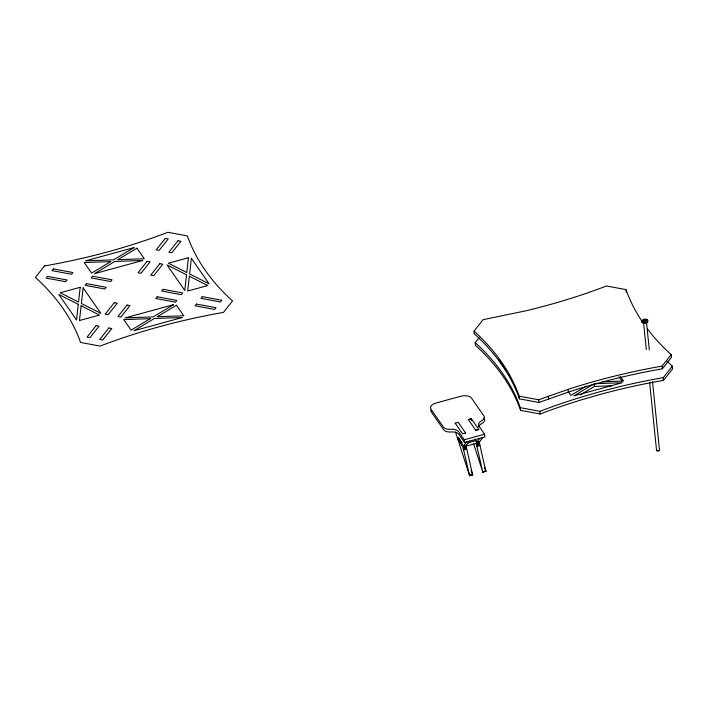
<?xml version="1.0" encoding="UTF-8"?>
<svg xmlns="http://www.w3.org/2000/svg" width="708" height="708" viewBox="0 0 708 708"><rect width="100%" height="100%" fill="white"/><g stroke="black" fill="none" stroke-linecap="round" stroke-linejoin="round"><path stroke-width="1.06" d="M643.953 319.494A4.664 1.133 74.7 0 1 644.13 319.635L643.758 320.104A4.664 3.726 -34.8 0 0 643.253 320.379L643.492 320.715A4.664 3.726 -34.8 0 1 643.997 320.45L644.793 320.591L644.784 321.282L644.776 320.459L644.448 321.521L643.953 319.494A4.62 4.452 -80.9 0 1 644.599 319.317A4.664 1.133 74.7 0 1 644.776 319.458L645.572 319.609A4.664 3.726 -34.8 0 1 646.112 319.6A4.62 2.186 -79 0 1 646.342 319.936A4.664 3.726 -34.8 0 0 645.811 319.954L645.43 321.113M469.616 441.04L466.395 445.252L466.245 446.863L472.643 474.891L471.121 470.377M645.873 321.246L645.723 320.636L645.537 321.043M472.696 474.864L469.599 475.714L463.386 448.969L463.28 446.235L466.572 441.872M473.617 443.898L482.829 472.209L476.395 444.19L476.555 442.571L479.776 438.358M484.653 467.9L485.865 471.378L479.413 442.987L479.59 441.739L482.812 437.526M642.147 322.529L642.147 320.343L643.837 319.361L646.13 319.255L647.687 320.078L647.687 322.273L645.997 323.246L643.696 323.361L642.147 322.529L642.245 321.255M645.572 319.609L645.333 321.388L646.112 319.6M644.793 320.591A4.664 1.133 74.7 0 1 644.997 320.998A4.62 2.053 -22.4 0 1 645.643 320.821L645.811 319.954M658.759 450.801L659.449 449.837L652.537 381.762M659.449 449.837L659.192 450.695L656.573 450.624L649.652 382.55M647.448 328.919A404.295 221.967 -5.8 0 0 671.166 354.655L671.441 357.363L662.378 368.788A404.295 221.967 -5.8 0 0 568.329 392.09L538.965 402.48L519.451 398.852A404.295 221.967 -5.8 0 0 474.307 333.804L474.033 331.105L483.095 319.671L525.796 310.839A404.295 221.967 -5.8 0 0 606.508 285.979L626.022 289.607A404.295 221.967 -5.8 0 0 643.528 323.521M667.042 361.23A404.295 221.967 -5.8 0 0 672.326 366.195L672.6 368.895L663.538 380.329A404.295 221.967 -5.8 0 0 540.124 414.021L520.61 410.392A404.295 221.967 -5.8 0 0 475.466 345.336L475.192 342.637L479.077 337.743M474.033 331.105A404.295 221.967 -5.8 0 1 519.176 396.153L538.691 399.781L568.055 389.382A404.295 221.967 -5.8 0 1 662.104 366.089L671.166 354.655M475.192 342.637A404.295 221.967 -5.8 0 1 520.336 407.684L539.85 411.321A404.295 221.967 -5.8 0 1 663.263 377.63L672.326 366.195M469.599 475.714L455.412 431.889M586.392 386.09L570.878 395.4L568.444 391.887M593.207 384.302L573.816 395.949L622.208 382.736L594.127 383.745L594.401 386.444L580.551 394.763M455.191 423.198L458.218 422.313L465.643 433.048M468.36 419.605L471.395 418.773L478.829 429.482L475.794 430.314L468.36 419.605L471.422 418.809L471.599 420.605M465.634 432.995L462.598 433.88L455.182 423.145M475.776 430.287L478.812 429.455M484.546 434.243L478.989 426.234A8.434 4.629 -5.8 0 1 481.573 420.844A7.717 4.239 -5.8 0 0 483.555 415.454L471.51 398.1A8.142 4.469 -5.8 0 0 461.12 396.17L435.801 403.082A8.151 4.469 -5.8 0 0 430.995 409.171L443.031 426.517A7.682 4.213 -5.8 0 0 450.669 429.296A8.399 4.611 -5.8 0 1 458.722 431.765L464.28 439.774L484.546 434.243L484.821 436.942L464.554 442.473L458.996 434.464A8.399 4.611 -5.8 0 0 450.943 431.995A7.682 4.213 -5.8 0 1 443.305 429.216L431.269 411.879A8.151 4.469 -5.8 0 1 430.783 410.18M467.917 442.827L476.033 440.606L476.316 443.332L463.174 446.987M463.448 445.978L466.484 445.146M463.28 446.235L466.395 445.252M476.555 442.571L479.679 441.633M476.475 442.721L479.52 441.889M463.227 446.438L466.262 445.606M476.422 442.925L479.466 442.102M463.191 446.695L466.227 445.863M476.387 443.181L479.431 442.35M476.369 443.482L479.413 442.65M463.174 447.323L466.218 446.491M476.378 443.819L479.413 442.987M463.2 447.695L466.245 446.863M476.395 444.19L479.44 443.358M463.244 448.102L466.28 447.27M476.44 444.589L479.484 443.757M463.306 448.527L466.342 447.695M476.502 445.013L479.546 444.181M463.386 448.969L466.422 448.137M476.581 445.456L479.626 444.624M463.483 449.421L466.519 448.589M476.679 445.916L479.723 445.084M463.598 449.881L466.634 449.058M476.794 446.376L479.829 445.544M469.634 475.369L472.652 474.431M482.617 471.838L485.847 470.917M470.501 475.272L472.528 474.723M482.838 471.855L485.874 471.032M469.528 475.626L472.705 474.741M482.688 472.041L485.9 471.227L482.767 472.174M602.605 381.771L623.571 381.019L620.518 376.621M594.401 386.444L611.685 385.825M656.573 450.624L657.882 451.04M643.368 320.538L643.404 320.6A4.673 3.735 -34.8 0 0 642.05 321.618L643.607 322.441L645.9 322.335L647.59 321.352L647.687 320.078A4.673 3.735 -34.8 0 0 646.236 319.759M618.96 376.683L622.013 381.081M498.618 359.717L506.547 371.151M508.379 373.789L509.601 375.55M475.112 439.279L476.033 440.606M461.917 442.872L458.103 437.367L458.377 440.075L462.191 445.58L461.926 442.827L458.218 437.482L458.492 440.19L462.2 445.527M643.758 320.104L644.333 321.202M644.776 320.459L644.908 320.928M644.599 319.317L645.094 321.344L644.776 319.458M644.13 319.635L644.413 320.972M644.324 320.582L644.422 321.06M662.104 366.089L662.378 368.788M663.263 377.63L663.538 380.329M646.519 322.467L649.307 349.92M643.519 322.158L646.307 349.61M626.022 289.607L626.297 292.307M568.055 389.382L568.329 392.09M548.337 396.179L548.611 398.878M538.691 399.781L538.965 402.48M539.85 411.321L540.124 414.021M519.176 396.153L519.451 398.852M520.336 407.684L520.61 410.392M464.28 439.774L464.554 442.473M645.439 320.423A4.664 1.133 74.7 0 1 645.643 320.821M478.803 426.836A8.434 4.629 -5.8 0 1 481.847 423.543A7.717 4.239 -5.8 0 0 483.83 418.154M186.523 274.81L184.77 290.475L167.044 264.934L186.523 274.81M188.425 257.747L186.779 272.527L168.407 263.217L188.425 257.747M189.355 276.244L187.708 291.023L207.727 285.563L189.355 276.244M191.364 258.296L189.611 273.969L209.09 283.837L191.364 258.296M78.287 304.334L76.526 319.989L58.826 294.484L78.287 304.334M80.208 287.298L78.544 302.059L60.18 292.767L80.208 287.298M81.119 305.776L79.455 320.538L99.483 315.069L81.119 305.776M83.137 287.846L81.376 303.493L100.846 313.352L83.137 287.846M44.462 265.969L35.4 277.403A404.295 221.967 -5.8 0 1 80.544 342.451L100.058 346.088A404.295 221.967 -5.8 0 1 223.471 312.396L232.534 300.962A404.295 221.967 -5.8 0 1 187.39 235.914L167.876 232.277A404.295 221.967 -5.8 0 1 44.462 265.969M47.454 276.359L46.091 278.076L65.667 281.722L67.03 279.996L47.454 276.359M53.365 268.907L52.003 270.624L71.57 274.27L72.933 272.545L53.365 268.907M86.597 283.642L85.234 285.359L104.811 288.997L106.173 287.28L86.597 283.642M92.509 276.191L91.146 277.908L110.713 281.545L112.076 279.828L92.509 276.191M96.129 325.618L87.049 337.088L89.978 337.636L99.067 326.167L96.129 325.618M114.307 302.688L105.218 314.157L108.156 314.706L117.245 303.236L114.307 302.688M147.114 261.305L138.025 272.775L140.963 273.315L150.052 261.854L147.114 261.305M165.291 238.375L156.203 249.844L159.132 250.384L168.221 238.923L165.291 238.375M108.855 327.99L99.766 339.451L102.704 339.999L111.793 328.53L108.855 327.99M127.033 305.06L117.944 316.52L120.873 317.069L129.962 305.599L127.033 305.06M159.831 263.677L150.742 275.138L153.68 275.686L162.769 264.217L159.831 263.677M178.009 240.747L168.92 252.207L171.858 252.756L180.947 241.286L178.009 240.747M157.247 296.785L155.884 298.502L175.451 302.139L176.814 300.422L157.247 296.785M163.15 289.333L161.787 291.05L181.363 294.687L182.726 292.97L163.15 289.333M196.39 304.068L195.019 305.785L214.595 309.423L215.958 307.706L196.39 304.068M202.293 296.608L200.93 298.334L220.498 301.971L221.861 300.254L202.293 296.608M110.722 261.606L91.562 273.111L84.243 262.562L110.722 261.606M133.998 247.632L113.678 259.827L85.606 260.836L133.998 247.632M114.811 261.456L94.5 273.66L142.892 260.447L114.811 261.456M136.927 248.172L117.767 259.677L144.255 258.73L136.927 248.172M150.246 318.662L131.086 330.167L123.767 319.618L150.246 318.662M173.522 304.688L153.202 316.883L125.13 317.892L173.522 304.688M154.335 318.511L134.024 330.716L182.416 317.503L154.335 318.511M176.451 305.228L157.291 316.733L183.779 315.786L176.451 305.228"/></g></svg>
